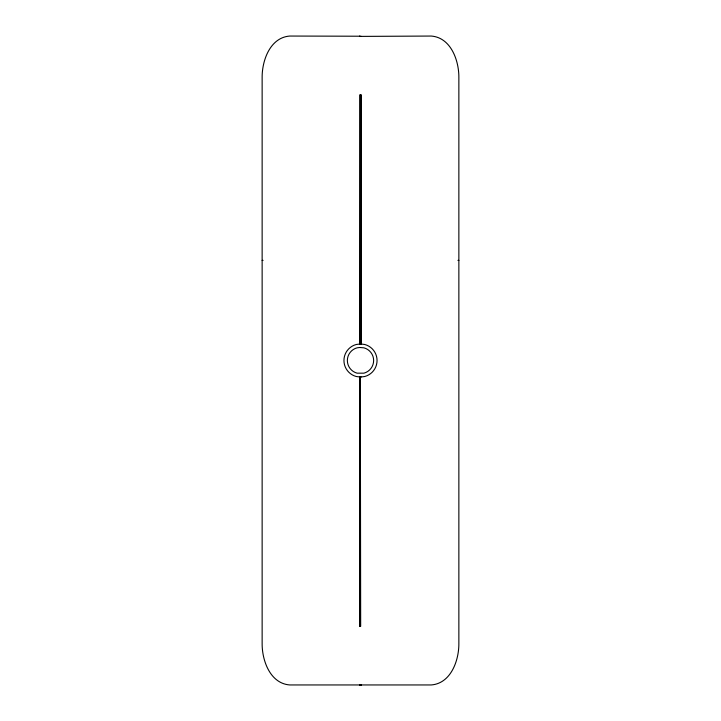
<?xml version="1.0" encoding="UTF-8"?>
<svg xmlns="http://www.w3.org/2000/svg" width="721" height="721" viewBox="0 0 721 721"><rect width="100%" height="100%" fill="white"/><g stroke="black" fill="none" stroke-linecap="round" stroke-linejoin="round"><path stroke-width="1.08" d="M360.103 343.989L360.13 94.73L360.87 94.73L360.942 343.989M360.103 377.011L359.806 626.279M360.167 343.98L360.203 94.739M360.329 343.953L360.41 94.739M359.725 344.034L360.5 343.935L360.59 94.739M360.671 343.953L360.797 94.739L360.842 343.98M360.842 36.392L431.248 36.05C450.868 37.537 458.989 60.483 458.862 77.462L458.862 643.538C458.989 660.517 450.868 683.463 431.248 684.95L289.752 684.95C270.132 683.463 262.011 660.517 262.138 643.538L262.138 77.462C262.011 60.483 270.132 37.537 289.752 36.05L360.942 36.221M360.013 684.815L359.464 684.95L360.87 684.698M361.536 684.95L359.887 684.878M359.554 344.061L356.21 344.503A16.565 16.565 0 0 0 356.21 376.497L359.554 376.939M359.554 347.513L357.102 347.828A13.113 13.113 0 0 0 357.102 373.172L363.898 373.172A13.113 13.113 0 0 0 363.898 347.828L359.725 347.486M361.356 376.957L359.725 376.966M361.536 376.93L364.79 376.497A16.565 16.565 0 0 0 364.79 344.503L361.536 344.07M262.138 260.38L263.084 260.38M457.916 260.38L458.862 260.38M360.5 343.935L361.356 344.043M359.554 36.05L360.203 36.483M360.743 684.481L361.356 684.941M359.95 376.993L360.013 626.279M360.329 377.047L360.149 626.27L360.671 626.261L360.329 377.047"/></g></svg>
